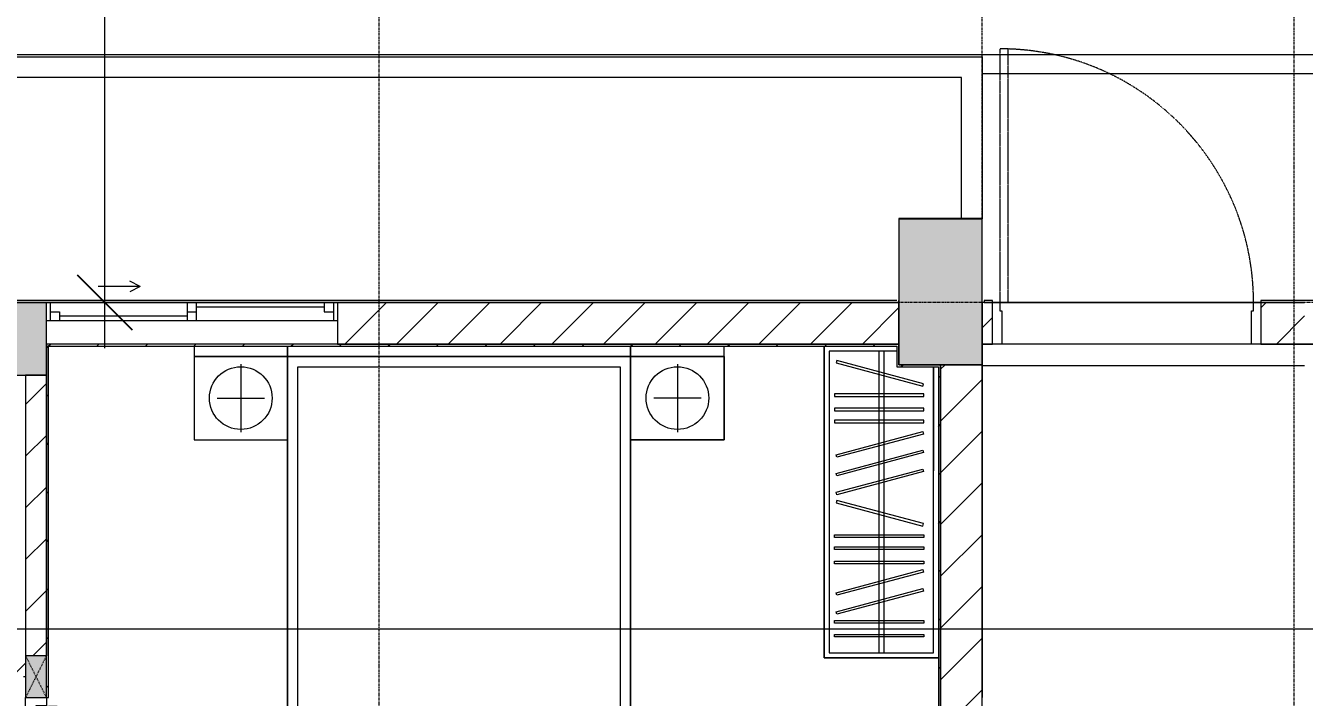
# Model space of a CAD drawing. Header units: millimetres. Extents: x 5356 to 209803, y -16346 to 109894.
# Drawn here: x 110353 to 116502, y 76337 to 79569 of the extents above; entities that cross this region are included whole.
import ezdxf

# ---------------------------------------------------------------- set-up
doc = ezdxf.new("R2010")
doc.units = ezdxf.units.MM
for name, pattern in [('Dash', [6, 3, -3]), ('Grid Line', [22.225, 12.7, -3.175, 3.175, -3.175]), ('NET VAN', [1.06, 0.53, -0.53]), ('Overhead', [3.96875, 2.38125, -1.5875])]:
    doc.linetypes.add(name, pattern=pattern)
for name, color, linetype, lineweight in [('0-1', 7, 'Continuous', 5), ('A-ANNO-DIMS', 211, 'Continuous', 9), ('A-ANNO-DIMS-220', 211, 'Continuous', 9), ('A-DETL-GENF-1', 9, 'Continuous', 9), ('A-DETL-GENF-2', 9, 'NET VAN', 9), ('A-DOOR', 31, 'Continuous', 9), ('A-DOOR-1', 9, 'Continuous', 9), ('A-DOOR-FRAM', 31, 'Continuous', 9), ('A-FLOR', 192, 'Continuous', 9), ('A-GLAZ', 151, 'Continuous', 9), ('A-WALL', 113, 'Continuous', 9), ('A-WALL-1', 253, 'Continuous', 18), ('A-WALL-2', 9, 'Continuous', 9), ('A-WALL-3', 113, 'Continuous', 18), ('A-WALL-PATT-1', 10, 'Continuous', 9), ('A-WALL-PATT-2', 9, 'Continuous', 9), ('A-WALL-PATT-3', 111, 'Continuous', 9), ('G-IMPT', 8, 'Continuous', 9), ('I-FURN-1', 9, 'Continuous', 9), ('I-WALL-1', 253, 'Continuous', 18), ('M-EQPM', 50, 'Continuous', 9), ('S-BEAM-1', 9, 'Continuous', 9), ('S-COLS-1', 254, 'Continuous', 5), ('S-COLS-2', 253, 'Continuous', 18), ('S-COLS-3', 9, 'Continuous', 9), ('S-COLS-HDLN-1', 9, 'Dash', 9), ('S-GRID-1', 1, 'Grid Line', 9), ('S-STRS-MBND', 31, 'Overhead', 9)]:
    doc.layers.add(name, color=color, linetype=linetype, lineweight=lineweight)
doc.styles.add('Arial_2', font='arial_0.ttf', dxfattribs={"width": 0.9, "height": 660})
doc.dimstyles.new('1_Dim_chi_tiet_khu_đất_2', dxfattribs={"dimscale": 304.8, "dimtxt": 673.371204, "dimasz": 0.866142, "dimexe": 0.721785, "dimexo": 0.0625, "dimgap": 0.072178, "dimtad": 1, "dimdec": 0, "dimrnd": 5, "dimzin": 0, "dimdsep": 46, "dimtxsty": 'Arial_2', "dimblk1": 'OBLIQUE', "dimblk2": 'OBLIQUE', "dimsah": 1, "dimcen": 0.09, "dimdle": 0.721785, "dimazin": 0, "dimtfac": 1, "dimtdec": 4, "dimtix": 1, "dimtmove": 0, "dimatfit": 3, "dimfxl": 2.165354, "dimfxlon": 1, "dimtvp": 1, "dimtolj": 1, "dimtzin": 0, "dimarcsym": 2})
pattern_1 = [(45, (0, 0), (-124.4508, 124.4508), [])]
pattern_2 = [(45, (0, 0), (-116.67262, 116.67262), [])]

# ---------------------------------------------------------------- blocks, each defined once
blk = doc.blocks.new('NCV_TKTC_KET CAU_rvt-1-TKCS_MB ĐỊNH VỊ MỐC TỌA ĐỘ CÔNG TRÌNH')
at = {"layer": 'S-COLS-1'}
for points in [[(114552.6, 77936.9), (114952.6, 77936.9), (114952.6, 78636.9), (114552.6, 78636.9), (114552.6, 78334.4)], [(110058.9, 77886.9), (110452.5, 77886.9), (110452.5, 78236.9), (109752.5, 78236.9), (109752.5, 77886.9)]]:
    blk.add_hatch(color=256, dxfattribs=at).paths.add_polyline_path(points)
at = {"layer": 'S-BEAM-1'}
blk.add_line((114952.6, 77933.3), (116502.6, 77933.3), dxfattribs=at)
at = {"layer": 'S-COLS-2'}
for p, q in [((114952.6, 78636.9), (114552.6, 78636.9)), ((114552.6, 78636.9), (114552.6, 77936.9)), ((114952.6, 77936.9), (114952.6, 78636.9)), ((110452.5, 78236.9), (109752.5, 78236.9)), ((110452.5, 77886.9), (110452.5, 78036.9)), ((114552.6, 77936.9), (114952.6, 77936.9)), ((109752.5, 77886.9), (110452.5, 77886.9))]:
    blk.add_line(p, q, dxfattribs=at)
blk = doc.blocks.new('DOOR_CW_01 CANH MO-PANEL KINH - DIW_01-900x2200-CỬA GỖ VÂN LAMINATE-553375-TKCS_MB ĐỊNH VỊ MỐC TỌA ĐỘ CÔNG TRÌNH')
at = {"layer": 'A-DETL-GENF-1'}
for p, q in [((-397, -182), (-397, -62)), ((-397, -62), (-357, -62)), ((-357, -62), (-357, -182)), ((-357, -182), (-397, -182)), ((-391, -196), (-391, -182)), ((-391, -182), (-363, -182)), ((-363, -182), (-363, -196)), ((-397, -196), (-391, -196)), ((-397, -738), (-397, -196)), ((-357, -196), (-363, -196)), ((-357, -196), (-357, -738)), ((-442, -737), (-442, -816.5)), ((-434, -799.5), (-434, -737)), ((-433.9, -711.2), (-427.3, -715.8)), ((-320.1, -711.2), (-326.7, -715.8)), ((-320, -799.5), (-320, -737)), ((-312, -737), (-312, -816.5)), ((-399, -792.2), (-399, -831.8)), ((-397, -792.2), (-399, -792.2)), ((-397, -738), (-391, -738)), ((-357, -752), (-397, -752)), ((-397, -752), (-397, -872)), ((-397, -792.2), (-397, -831.8)), ((-391, -752), (-391, -738)), ((-363, -752), (-391, -752)), ((-357, -738), (-363, -738)), ((-363, -738), (-363, -752)), ((-357, -872), (-357, -752)), ((-357, -792.2), (-357, -831.8)), ((-357, -792.2), (-355, -792.2)), ((-355, -792.2), (-355, -831.8)), ((-399, -820.5), (-438, -820.5)), ((-399, -803.5), (-430, -803.5)), ((-399, -831.8), (-397, -831.8)), ((-355, -831.8), (-357, -831.8)), ((-355, -803.5), (-324, -803.5)), ((-355, -820.5), (-316, -820.5)), ((-397, -872), (-357, -872))]:
    blk.add_line(p, q, dxfattribs=at)
blk.add_circle((-407, -60), 10, dxfattribs=at)
for centre, radius, start, end in [((-407, -60), 814, 268, 0), ((-397, -737), 45, 145, 180), ((-397, -737), 37, 145, 180), ((-357, -737), 37, 0, 35), ((-357, -737), 45, 360, 35), ((-438, -816.5), 4, 180, 270), ((-430, -799.5), 4, 180, 270), ((-324, -799.5), 4, 270, 0), ((-316, -816.5), 4, 270, 0)]:
    blk.add_arc(centre, radius, start, end, dxfattribs=at)
at = {"layer": 'A-DOOR-1'}
for p, q in [((-450, -50), (-450, 50)), ((-450, 50), (-400, 50)), ((-400, 50), (-400, 0)), ((400, 0), (400, 50)), ((400, 50), (450, 50)), ((450, 50), (450, -50)), ((-410, -50), (-450, -50)), ((-410, 0), (-410, -50)), ((-400, 0), (-410, 0)), ((-407, -50), (-382, -50)), ((410, 0), (400, 0)), ((410, -50), (410, 0)), ((450, -50), (410, -50))]:
    blk.add_line(p, q, dxfattribs=at)
blk = doc.blocks.new('G1_SOF - BO TRU - 100x200-V119-TKCS_MB ĐỊNH VỊ MỐC TỌA ĐỘ CÔNG TRÌNH')
at = {"layer": 'S-COLS-3'}
blk.add_hatch(color=256, dxfattribs=at).paths.add_polyline_path([(0, -100), (50, -100), (50, 100), (-50, 100), (-50, -100)])
at = {"layer": 'S-COLS-2'}
for p, q in [((50, 100), (-50, 100)), ((-50, 100), (-50, -100)), ((50, -100), (50, 100))]:
    blk.add_line(p, q, dxfattribs=at)
at = {"layer": 'S-COLS-HDLN-1'}
for p, q in [((50, 100), (-50, -100)), ((-50, 100), (50, -100))]:
    blk.add_line(p, q, dxfattribs=at)
blk = doc.blocks.new('GIUONG NGU-2TAB-1600x2000 - GIUONG NGU-2TAB-1600x2000-842839-TKCS_MB ĐỊNH VỊ MỐC TỌA ĐỘ CÔNG TRÌNH')
at = {"layer": 'I-FURN-1'}
for p, q in [((8.5, 0), (8.5, -50)), ((458.5, -50), (458.5, 0)), ((458.5, 0), (458.5, -50)), ((2108.2, -50), (2108.2, 0)), ((458.5, -50), (8.5, -50)), ((8.5, -50), (8.5, -450.3)), ((8.5, -50), (458.5, -50)), ((458.5, -50), (8.5, -50)), ((8.5, -50), (8.5, -450.3)), ((458.5, -450.3), (458.5, -50)), ((2108.2, -50), (458.5, -50)), ((458.5, -50), (458.5, -1938.9)), ((458.5, -50), (2108.2, -50)), ((458.5, -1938.9), (458.5, -50)), ((458.5, -450.3), (458.5, -50)), ((458.5, -50), (2108.2, -50)), ((2108.2, 0), (2108.2, -50)), ((2558.2, -50), (2108.2, -50)), ((2108.2, -50), (2108.2, -450.3)), ((2108.2, -1938.9), (2108.2, -50)), ((2108.2, -50), (2558.2, -50)), ((2108.2, -50), (2558.2, -50)), ((2108.2, -450.3), (2108.2, -50)), ((2108.2, -50), (2108.2, -1938.9)), ((2558.2, -50), (2558.2, 0)), ((2558.2, -450.3), (2558.2, -50)), ((2558.2, -50), (2558.2, -450.3)), ((233.5, -86.8), (233.5, -413.5)), ((508.5, -100), (2058.2, -100)), ((508.5, -1938.9), (508.5, -100)), ((2058.2, -100), (2058.2, -1938.9)), ((2333.2, -86.8), (2333.2, -413.5)), ((120.2, -250.2), (346.8, -250.2)), ((2446.5, -250.2), (2219.8, -250.2)), ((8.5, -450.3), (458.5, -450.3)), ((8.5, -450.3), (458.5, -450.3)), ((2108.2, -450.3), (2558.2, -450.3)), ((2558.2, -450.3), (2108.2, -450.3)), ((1997.1, -2000), (569.6, -2000)), ((569.6, -2050), (1997.1, -2050)), ((1997.1, -2050), (569.6, -2050))]:
    blk.add_line(p, q, dxfattribs=at)
for centre in [(233.5, -250.2), (2333.2, -250.2)]:
    blk.add_circle(centre, 150.7, dxfattribs=at)
for centre, radius, start, end in [((569.6, -1938.9), 111.1, 180, 270), ((569.6, -1938.9), 111.1, 180, 270), ((569.6, -1938.9), 61.1, 180, 270), ((1997.1, -1938.9), 111.1, 270, 360), ((1997.1, -1938.9), 61.1, 270, 0), ((1997.1, -1938.9), 111.1, 270, 0)]:
    blk.add_arc(centre, radius, start, end, dxfattribs=at)
blk = doc.blocks.new('TU QUAN AO-SUITE ROOM_3 - TU QUAN AO-SUITE ROOM_3-V121-TKCS_MB ĐỊNH VỊ MỐC TỌA ĐỘ CÔNG TRÌNH')
at = {"layer": 'I-FURN-1'}
for p, q in [((-550, 1500), (0, 1500)), ((0, 1500), (-550, 1500)), ((-24, 1476), (-526, 1476)), ((-526, 1476), (-526, 600)), ((-526, 1476), (-526, 100)), ((-287, 576), (-287, 1476)), ((-263, 576), (-263, 1476)), ((-24, 24), (-24, 1476)), ((0, 1500), (0, 0)), ((0, 0), (0, 1500)), ((-480.1, 1386.9), (-480.1, 1398.9)), ((-480.1, 1398.9), (-50.1, 1398.9)), ((-480.1, 1386.9), (-480.1, 1398.9)), ((-50.1, 1386.9), (-480.1, 1386.9)), ((-50.1, 1398.9), (-50.1, 1386.9)), ((-480.1, 1320.5), (-480.1, 1332.5)), ((-480.1, 1332.5), (-50.1, 1332.5)), ((-480.1, 1320.5), (-480.1, 1332.5)), ((-50.1, 1320.5), (-480.1, 1320.5)), ((-50.1, 1332.5), (-50.1, 1320.5)), ((-478.3, 1178.1), (-61.3, 1289.9)), ((-58.2, 1278.3), (-475.2, 1166.5)), ((-61.3, 1289.9), (-58.2, 1278.3)), ((-478.3, 1086.9), (-61.3, 1198.6)), ((-475.2, 1166.5), (-478.3, 1178.1)), ((-58.2, 1187.1), (-475.2, 1075.3)), ((-61.3, 1198.6), (-58.2, 1187.1)), ((-480.1, 1035.3), (-480.1, 1047.3)), ((-480.1, 1047.3), (-50.1, 1047.3)), ((-480.1, 1035.3), (-480.1, 1047.3)), ((-475.2, 1075.3), (-478.3, 1086.9)), ((-50.1, 1047.3), (-50.1, 1035.3)), ((-50.1, 1035.3), (-480.1, 1035.3)), ((-480.1, 965.8), (-480.1, 977.8)), ((-480.1, 977.8), (-50.1, 977.8)), ((-480.1, 965.8), (-480.1, 977.8)), ((-50.1, 965.8), (-480.1, 965.8)), ((-50.1, 977.8), (-50.1, 965.8)), ((-480.1, 908.6), (-480.1, 920.6)), ((-480.1, 920.6), (-50.1, 920.6)), ((-480.1, 908.6), (-480.1, 920.6)), ((-50.1, 908.6), (-480.1, 908.6)), ((-475.2, 865.5), (-478.3, 853.9)), ((-58.2, 753.7), (-475.2, 865.5)), ((-50.1, 920.6), (-50.1, 908.6)), ((-478.3, 853.9), (-61.3, 742.1)), ((-61.3, 742.1), (-58.2, 753.7)), ((-478.3, 603.1), (-61.3, 714.9)), ((-58.2, 703.3), (-475.2, 591.5)), ((-61.3, 714.9), (-58.2, 703.3)), ((-478.3, 511.9), (-61.3, 623.6)), ((-61.3, 623.6), (-58.2, 612.1)), ((-526, 100), (-526, 600)), ((-475.2, 591.5), (-478.3, 603.1)), ((-58.2, 612.1), (-475.2, 500.3)), ((-287, 24), (-287, 576)), ((-263, 24), (-263, 576)), ((-478.3, 423.1), (-61.3, 534.9)), ((-475.2, 500.3), (-478.3, 511.9)), ((-58.2, 523.3), (-475.2, 411.5)), ((-61.3, 534.9), (-58.2, 523.3)), ((-475.2, 411.5), (-478.3, 423.1)), ((-480.1, 368.4), (-480.1, 356.4)), ((-50.1, 368.4), (-480.1, 368.4)), ((-480.1, 356.4), (-50.1, 356.4)), ((-480.1, 311.2), (-480.1, 299.2)), ((-50.1, 311.2), (-480.1, 311.2)), ((-50.1, 356.4), (-50.1, 368.4)), ((-50.1, 299.2), (-50.1, 311.2)), ((-480.1, 299.2), (-50.1, 299.2)), ((-480.1, 241.7), (-480.1, 229.7)), ((-50.1, 241.7), (-480.1, 241.7)), ((-480.1, 229.7), (-50.1, 229.7)), ((-475.2, 192.7), (-478.3, 181.1)), ((-58.2, 80.9), (-475.2, 192.7)), ((-50.1, 229.7), (-50.1, 241.7)), ((-478.3, 181.1), (-61.3, 69.4)), ((-61.3, 69.4), (-58.2, 80.9)), ((-350, 24), (-24, 24))]:
    blk.add_line(p, q, dxfattribs=at)
blk = doc.blocks.new('NCV_TKTC_TANG 1_rvt-1-TKCS_MB ĐỊNH VỊ MỐC TỌA ĐỘ CÔNG TRÌNH')
at = {"layer": 'A-WALL-PATT-1'}
h = blk.add_hatch(dxfattribs=at)
h.set_pattern_fill('FP_2', color=256, style=0, pattern_type=2)
h.set_pattern_definition(pattern_1)
h.paths.add_polyline_path([(110352.6, 76536.9), (110452.6, 76536.9), (110452.6, 77886.9), (110352.6, 77886.9), (110352.6, 76546.9)])
h = blk.add_hatch(dxfattribs=at)
h.set_pattern_fill('FP_2', color=256, style=0, pattern_type=2)
h.set_pattern_definition(pattern_1)
h.paths.add_polyline_path([(110342.6, 76436.9), (110352.6, 76436.9), (110352.6, 76536.9), (110302.6, 76536.9), (110302.6, 76436.9)])
h.paths.add_polyline_path([(109352.6, 76436.9), (109402.6, 76436.9), (109402.6, 76536.9), (109352.6, 76536.9)])
at = {"layer": 'A-WALL-PATT-2'}
h = blk.add_hatch(dxfattribs=at)
h.set_pattern_fill('FP_3', color=256, style=0, pattern_type=2)
h.set_pattern_definition(pattern_2)
h.paths.add_polyline_path([(114542.6, 78026.9), (114552.6, 78026.9), (114552.6, 78036.9), (110452.6, 78036.9), (110452.6, 78026.9), (114295.4, 78026.9)])
h = blk.add_hatch(dxfattribs=at)
h.set_pattern_fill('FP_3', color=256, style=0, pattern_type=2)
h.set_pattern_definition(pattern_2)
h.paths.add_polyline_path([(110462.6, 75346.9), (110462.6, 75437), (110452.6, 75437), (110452.6, 75346.9)])
h.paths.add_polyline_path([(110462.6, 76337), (110462.6, 78026.9), (110452.6, 78026.9), (110452.6, 76337)])
h = blk.add_hatch(dxfattribs=at)
h.set_pattern_fill('FP_3', color=256, style=0, pattern_type=2)
h.set_pattern_definition(pattern_2)
h.paths.add_polyline_path([(114742.6, 77926.9), (114742.6, 77936.9), (114552.6, 77936.9), (114552.6, 77926.9)])
h = blk.add_hatch(dxfattribs=at)
h.set_pattern_fill('FP_3', color=256, style=0, pattern_type=2)
h.set_pattern_definition(pattern_2)
h.paths.add_polyline_path([(114752.6, 75346.9), (114752.6, 77936.9), (114742.6, 77936.9), (114742.6, 75346.9)])
at = {"layer": 'A-WALL-1'}
for p, q in [((110452.6, 77886.9), (110352.6, 77886.9)), ((110352.6, 76546.9), (110352.6, 76536.9)), ((110342.6, 76436.9), (110352.6, 76436.9))]:
    blk.add_line(p, q, dxfattribs=at)
at = {"layer": 'A-WALL-2'}
for p, q in [((110352.6, 77886.9), (110352.6, 76546.9)), ((110452.6, 76536.9), (110452.6, 77886.9)), ((110452.6, 77886.9), (110452.6, 76536.9))]:
    blk.add_line(p, q, dxfattribs=at)
at = {"layer": 'I-WALL-1'}
for p, q in [((110452.6, 78036.9), (110452.6, 78026.9)), ((110452.6, 78026.9), (110452.6, 77886.9)), ((110462.6, 78026.9), (114542.6, 78026.9)), ((110462.6, 76337), (110462.6, 78026.9)), ((114552.6, 78036.9), (111852.5, 78036.9)), ((114542.6, 78026.9), (114542.6, 77926.9)), ((114552.6, 78026.9), (114552.6, 78036.9)), ((114552.6, 77936.9), (114552.6, 78026.9)), ((114542.6, 77926.9), (114552.6, 77926.9)), ((114742.6, 77936.9), (114552.6, 77936.9)), ((114552.6, 77926.9), (114742.6, 77926.9)), ((114752.6, 77936.9), (114742.6, 77936.9)), ((114742.6, 77926.9), (114742.6, 75346.9)), ((114752.6, 75346.9), (114752.6, 77936.9)), ((110452.6, 76337), (110462.6, 76337))]:
    blk.add_line(p, q, dxfattribs=at)
at = {"layer": 'A-DOOR-1', "rotation": 89.99999999999908}
blk.add_blockref('DOOR_CW_01 CANH MO-PANEL KINH - DIW_01-900x2200-CỬA GỖ VÂN LAMINATE-553375-TKCS_MB ĐỊNH VỊ MỐC TỌA ĐỘ CÔNG TRÌNH', (110402.6, 75887), dxfattribs=at)
at = {"layer": 'I-FURN-1'}
blk.add_blockref('GIUONG NGU-2TAB-1600x2000 - GIUONG NGU-2TAB-1600x2000-842839-TKCS_MB ĐỊNH VỊ MỐC TỌA ĐỘ CÔNG TRÌNH', (111154.1, 78026.9), dxfattribs=at)
at = {"layer": 'I-FURN-1', "rotation": 180}
blk.add_blockref('TU QUAN AO-SUITE ROOM_3 - TU QUAN AO-SUITE ROOM_3-V121-TKCS_MB ĐỊNH VỊ MỐC TỌA ĐỘ CÔNG TRÌNH', (114192.6, 78026.9), dxfattribs=at)
at = {"layer": 'S-COLS-3'}
blk.add_blockref('G1_SOF - BO TRU - 100x200-V119-TKCS_MB ĐỊNH VỊ MỐC TỌA ĐỘ CÔNG TRÌNH', (110402.6, 76436.9), dxfattribs=at)
blk = doc.blocks.new('1_FAMILY RVT - W01-WxH 1400x1400xmm-411185-TKCS_MB ĐỊNH VỊ MỐC TỌA ĐỘ CÔNG TRÌNH')
at = {"layer": 'A-GLAZ'}
for p, q in [((-700, 103.81), (700, 103.81)), ((-700, -96.19), (-700, 103.81)), ((700, 103.81), (700, -96.19)), ((-700, -7.29), (-680.95, -7.29)), ((-680.95, -7.29), (-22.225, -7.29)), ((-680.95, -96.19), (-680.95, -7.29)), ((-636.5, -51.74), (-680.95, -51.74)), ((-636.5, -96.19), (-636.5, -51.74)), ((-22.225, -7.29), (22.225, -7.29)), ((-22.225, -7.29), (-22.225, -96.19)), ((22.225, -51.74), (-22.225, -51.74)), ((22.225, -7.29), (636.5, -7.29)), ((22.225, -96.19), (22.225, -7.29)), ((22.225, -29.515), (636.5, -29.515)), ((636.5, -7.29), (700, -7.29)), ((636.5, -51.74), (636.5, -7.29)), ((680.95, -51.74), (636.5, -51.74)), ((680.95, -96.19), (680.95, -7.29)), ((700, -96.19), (-700, -96.19)), ((-700, -96.19), (-636.5, -96.19)), ((-636.5, -73.965), (-22.225, -73.965)), ((-636.5, -96.19), (-22.225, -96.19)), ((-22.225, -96.19), (22.225, -96.19)), ((22.225, -96.19), (680.95, -96.19)), ((680.95, -96.19), (700, -96.19)), ((248.4, -172.39), (299.2, -146.99)), ((248.4, -172.39), (299.2, -197.79)), ((248.4, -172.39), (451.6, -172.39))]:
    blk.add_line(p, q, dxfattribs=at)
blk = doc.blocks.new('FD_01 - FD_01-1200x2200mm-1787918-TKCS_MB ĐỊNH VỊ MỐC TỌA ĐỘ CÔNG TRÌNH')
at = {"layer": 'A-DETL-GENF-2'}
for p, q in [((610, -100), (570, -100)), ((570, -100), (570, -1320)), ((610, -1320), (610, -100)), ((570, -1320), (610, -1320))]:
    blk.add_line(p, q, dxfattribs=at)
blk.add_arc((610, -100), 1220, 180, 268.12111, dxfattribs=at)
at = {"layer": 'A-DOOR-FRAM'}
for p, q in [((-645, 100), (-600, 100)), ((-600, 100), (-600, -60)), ((600, 100), (645, 100)), ((600, -60), (600, 100)), ((-600, -60), (-610, -60)), ((-610, -60), (-610, -100)), ((610, -60), (600, -60)), ((610, -100), (610, -60)), ((-610, -100), (-645, -100)), ((645, -100), (610, -100))]:
    blk.add_line(p, q, dxfattribs=at)
blk = doc.blocks.new('TKTC_XREF_251221_MB TANG 1 - TKTC_XREF_260130_MB TANG 1_dwg-4202109-TKCS_MB ĐỊNH VỊ MỐC TỌA ĐỘ CÔNG TRÌNH')
at = {"layer": 'G-IMPT'}
blk.add_line((-86859.1, -323109.7), (-88149.1, -323109.7), dxfattribs=at)
at = {"layer": 'G-IMPT', "flags": 128}
blk.add_lwpolyline([(-88199.1, -322709.7), (-88199.1, -322706), (-88599.1, -322706), (-88599.1, -322709.7)], dxfattribs=at)
blk = doc.blocks.new('TKTC_XREF_251221_MB TANG 1 - TKTC_XREF_251221_MB TANG 1-2038492-TKCS_MB ĐỊNH VỊ MỐC TỌA ĐỘ CÔNG TRÌNH')
blk.add_blockref('TKTC_XREF_251221_MB TANG 1 - TKTC_XREF_260130_MB TANG 1_dwg-4202109-TKCS_MB ĐỊNH VỊ MỐC TỌA ĐỘ CÔNG TRÌNH', (169499.1, 384109.7))
blk = doc.blocks.new('DIMBLOCK9-TKCS_MB ĐỊNH VỊ MỐC TỌA ĐỘ CÔNG TRÌNH')
at = {"layer": 'A-ANNO-DIMS-220'}
for p, q in [((33652.6, 77326.3), (33652.6, 76446.3)), ((33652.6, 76666.3), (33652.6, 77326.3)), ((127252.6, 77326.3), (127252.6, 76446.3)), ((127252.6, 76666.3), (127252.6, 77326.3)), ((33432.6, 76666.3), (127472.6, 76666.3))]:
    blk.add_line(p, q, dxfattribs=at)
at = {"layer": 'A-ANNO-DIMS-220', "lineweight": 25}
for p, q in [((33652.6, 76666.3), (33784.6, 76798.3)), ((127252.6, 76666.3), (127384.6, 76798.3)), ((33652.6, 76666.3), (33520.6, 76534.3)), ((127252.6, 76666.3), (127120.6, 76534.3))]:
    blk.add_line(p, q, dxfattribs=at)
at = {"layer": 'A-ANNO-DIMS-220', "color": 0, "insert": (79313, 77545.2), "char_height": 660, "width": 2734.923, "attachment_point": 1, "line_spacing_factor": 0.941778, "style": 'Arial_2'}
blk.add_mtext('93600', dxfattribs=at)
blk = doc.blocks.new('_Oblique')
at = {"color": 0, "linetype": 'ByBlock', "lineweight": -2}
blk.add_line((-0.5, -0.5), (0.5, 0.5), dxfattribs=at)
blk = doc.blocks.new('DIMBLOCK25-TKCS_MB ĐỊNH VỊ MỐC TỌA ĐỘ CÔNG TRÌNH')
at = {"layer": 'A-ANNO-DIMS-220'}
for p, q in [((110733.6, 78016.9), (110733.6, 84638.2)), ((110073.6, 84418.2), (110953.6, 84418.2)), ((110733.6, 84418.2), (110073.6, 84418.2)), ((110073.6, 78236.9), (110953.6, 78236.9)), ((110733.6, 78236.9), (110073.6, 78236.9))]:
    blk.add_line(p, q, dxfattribs=at)
at = {"layer": 'A-ANNO-DIMS-220', "lineweight": 25}
for p, q in [((110733.6, 84418.2), (110601.6, 84550.2)), ((110733.6, 84418.2), (110865.6, 84286.2)), ((110733.6, 78236.9), (110601.6, 78368.9)), ((110733.6, 78236.9), (110865.6, 78104.9))]:
    blk.add_line(p, q, dxfattribs=at)
at = {"layer": 'A-ANNO-DIMS-220', "color": 0, "insert": (109854.8, 80415.9), "char_height": 660, "width": 2187.938, "attachment_point": 1, "rotation": 90, "line_spacing_factor": 0.941778, "style": 'Arial_2'}
blk.add_mtext('6180', dxfattribs=at)

msp = doc.modelspace()

# ---------------------------------------------------------------- hatches: boundary and pattern name
at = {"layer": 'A-WALL-PATT-3'}
h = msp.add_hatch(dxfattribs=at)
h.set_pattern_fill('FP_1', color=256, style=0, pattern_type=2)
h.set_pattern_definition(pattern_1)
h.paths.add_polyline_path([(111852.5, 78036.9), (114552.6, 78036.9), (114552.6, 78236.9), (111852.5, 78236.9)])
h = msp.add_hatch(dxfattribs=at)
h.set_pattern_fill('FP_1', color=256, style=0, pattern_type=2)
h.set_pattern_definition(pattern_1)
h.paths.add_polyline_path([(116712.6, 78036.9), (116912.6, 78036.9), (116912.6, 78236.9), (116702.6, 78236.9), (116702.6, 78036.9)])
h.paths.add_polyline_path([(118252.6, 78036.9), (118252.6, 78236.9), (118202.6, 78236.9), (118202.6, 78036.9)])
h.paths.add_polyline_path([(114952.6, 78036.9), (115002.6, 78036.9), (115002.6, 78236.9), (114952.6, 78236.9)])
h.paths.add_polyline_path([(116292.6, 78036.9), (116502.6, 78036.9), (116502.6, 78236.9), (116292.6, 78236.9)])
h = msp.add_hatch(dxfattribs=at)
h.set_pattern_fill('FP_1', color=256, style=0, pattern_type=2)
h.set_pattern_definition(pattern_1)
h.paths.add_polyline_path([(114752.6, 74516.9), (114952.6, 74516.9), (114952.6, 77936.9), (114752.6, 77936.9), (114752.6, 74716.9)])

# ---------------------------------------------------------------- linework, layer by layer
at = {"layer": 'A-FLOR'}
for p, q in [((124801.6, 79428.2), (100352.6, 79428.2)), ((118252.6, 79336.9), (114952.6, 79336.9))]:
    msp.add_line(p, q, dxfattribs=at)
at = {"layer": 'A-WALL'}
for p, q in [((100352.6, 79418.2), (114952.6, 79418.2)), ((114952.6, 79418.2), (114952.6, 78639)), ((114852.6, 79318.2), (100352.6, 79318.2)), ((114852.6, 78639), (114852.6, 79318.2)), ((114852.6, 78639), (114952.6, 78639)), ((111852.5, 78236.9), (114552.6, 78236.9)), ((114552.6, 78236.9), (111852.5, 78236.9)), ((115002.6, 78236.9), (114962.6, 78236.9)), ((114962.6, 78236.9), (115002.6, 78236.9)), ((115037.6, 78236.9), (116257.6, 78236.9)), ((116502.6, 78236.9), (116292.6, 78236.9)), ((116292.6, 78236.9), (116502.6, 78236.9)), ((114952.6, 78036.9), (115002.6, 78036.9)), ((116247.6, 78036.9), (115047.6, 78036.9)), ((116292.6, 78036.9), (116702.6, 78036.9))]:
    msp.add_line(p, q, dxfattribs=at)
at = {"layer": 'A-WALL-3'}
for p, q in [((114542.6, 78246.9), (105942.6, 78246.9)), ((109752.5, 78236.9), (110452.5, 78236.9)), ((114552.6, 78036.9), (114552.6, 78246.9)), ((114962.6, 78236.9), (114952.6, 78236.9)), ((114952.6, 78236.9), (114952.6, 78036.9)), ((115002.6, 78246.9), (114962.6, 78246.9)), ((114962.6, 78246.9), (114962.6, 78236.9)), ((115002.6, 78036.9), (115002.6, 78246.9)), ((116912.6, 78246.9), (116292.6, 78246.9)), ((116292.6, 78246.9), (116292.6, 78036.9)), ((111852.5, 78036.9), (114552.6, 78036.9)), ((114752.6, 77936.9), (114752.6, 75336.9)), ((114952.6, 77936.9), (114752.6, 77936.9)), ((114952.6, 74516.9), (114952.6, 77936.9))]:
    msp.add_line(p, q, dxfattribs=at)
at = {"layer": 'S-GRID-1'}
for p, q in [((112052.6, 20960.6), (112052.6, 80482.7)), ((114952.6, 20960.6), (114952.6, 80482.7)), ((116452.6, 20960.6), (116452.6, 80482.7)), ((131551.8, 78236.9), (29351.8, 78236.9))]:
    msp.add_line(p, q, dxfattribs=at)
at = {"layer": 'S-STRS-MBND'}
for p, q in [((114952.6, 78036.9), (114952.6, 76336.9)), ((118253, 78036.9), (114952.6, 78036.9))]:
    msp.add_line(p, q, dxfattribs=at)

# ---------------------------------------------------------------- block references
at = {"layer": '0-1'}
for name in ['NCV_TKTC_KET CAU_rvt-1-TKCS_MB ĐỊNH VỊ MỐC TỌA ĐỘ CÔNG TRÌNH', 'NCV_TKTC_TANG 1_rvt-1-TKCS_MB ĐỊNH VỊ MỐC TỌA ĐỘ CÔNG TRÌNH']:
    msp.add_blockref(name, (0, 0), dxfattribs=at)
at = {"layer": 'A-DOOR', "rotation": 180}
msp.add_blockref('FD_01 - FD_01-1200x2200mm-1787918-TKCS_MB ĐỊNH VỊ MỐC TỌA ĐỘ CÔNG TRÌNH', (115647.6, 78136.9), dxfattribs=at)
at = {"layer": 'A-GLAZ', "rotation": 180}
msp.add_blockref('1_FAMILY RVT - W01-WxH 1400x1400xmm-411185-TKCS_MB ĐỊNH VỊ MỐC TỌA ĐỘ CÔNG TRÌNH', (111152.5, 78140.7), dxfattribs=at)
at = {"layer": 'M-EQPM'}
msp.add_blockref('TKTC_XREF_251221_MB TANG 1 - TKTC_XREF_251221_MB TANG 1-2038492-TKCS_MB ĐỊNH VỊ MỐC TỌA ĐỘ CÔNG TRÌNH', (33652.6, 17236.9), dxfattribs=at)

# ---------------------------------------------------------------- dimensions: what is measured, and where the dimension line sits
at = {"layer": 'A-ANNO-DIMS'}
dim = msp.add_linear_dim(base=(110733.6, 84418.2), p1=(110073.6, 78236.9), p2=(110073.6, 84418.2), angle=90, dimstyle='1_Dim_chi_tiet_khu_đất_2', override={"dimpost": '<>', "dimfxl": 6181.29199}, dxfattribs=at)
dim.commit()
dim.dimension.update_dxf_attribs({"geometry": 'DIMBLOCK25-TKCS_MB ĐỊNH VỊ MỐC TỌA ĐỘ CÔNG TRÌNH', "text_midpoint": (110374.7, 81327.6)})
dim = msp.add_linear_dim(base=(127252.6, 76666.3), p1=(33652.6, 77326.3), p2=(127252.6, 77326.3), dimstyle='1_Dim_chi_tiet_khu_đất_2', override={"dimpost": '<>', "dimfxl": 93600}, dxfattribs=at)
dim.commit()
dim.dimension.update_dxf_attribs({"geometry": 'DIMBLOCK9-TKCS_MB ĐỊNH VỊ MỐC TỌA ĐỘ CÔNG TRÌNH', "text_midpoint": (80452.6, 77025.5)})

doc.saveas('drawing.dxf')
